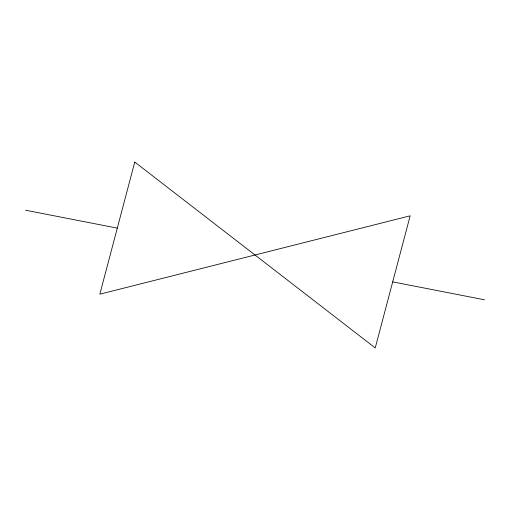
<?xml version="1.0" encoding="UTF-8"?>
<svg xmlns="http://www.w3.org/2000/svg" width="510" height="510" viewBox="0 0 510 510"><rect width="100%" height="100%" fill="white"/><g stroke="black" fill="none" stroke-linecap="round" stroke-linejoin="round"><path stroke-width="0.76" d="M25.5 210.209L117.3 228.123M392.7 281.877L484.5 299.791M134.761 162.059L99.839 294.187L410.161 215.813L375.239 347.941L134.761 162.059"/></g></svg>
